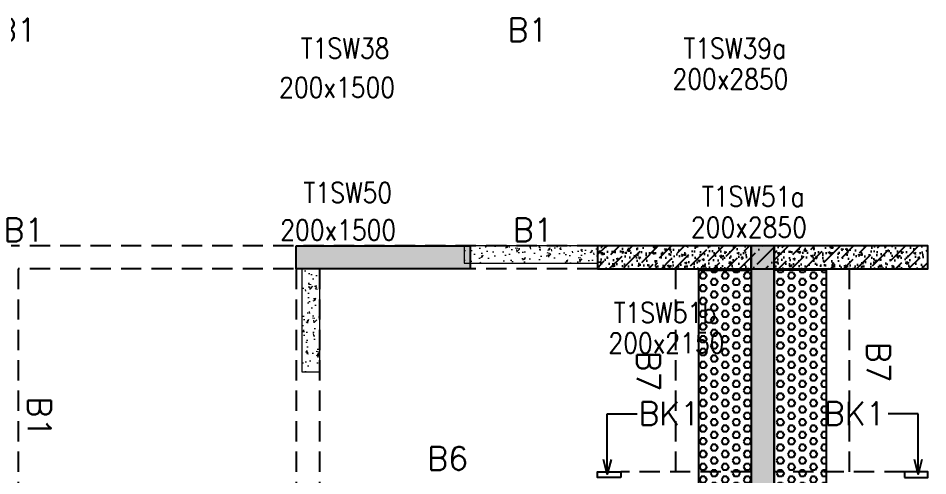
# Model space of a CAD drawing. Header units: millimetres. Extents: x 1078357 to 2594950, y -4969473 to -4636555.
# Drawn here: x 1387176 to 1395026, y -4667744 to -4663797 of the extents above; entities that cross this region are included whole.
import ezdxf

# ---------------------------------------------------------------- set-up
doc = ezdxf.new("R2010")
doc.units = ezdxf.units.MM
doc.linetypes.add('CENTER', pattern=[2, 1.25, -0.25, 0.25, -0.25])
doc.linetypes.add('HIDDEN', pattern=[0.375, 0.25, -0.125])
doc.layers.get('0').update_dxf_attribs({"lineweight": 0})
for name, color, linetype, lineweight in [('A-_ANOTDIMA_D-', 6, 'Continuous', 13), ('COL. NO.', 30, 'Continuous', 25), ('COL. SIZE', 7, 'Continuous', 25), ('RCC UPSTAND', 43, 'Continuous', 30), ('S-NON STR RCC WALL', 8, 'Continuous', 0)]:
    doc.layers.add(name, color=color, linetype=linetype, lineweight=lineweight)
for name, color, linetype in [('B-200x325', 201, 'HIDDEN'), ('B-200x375', 41, 'HIDDEN'), ('B-200x650', 241, 'HIDDEN'), ('BK1-200x650', 241, 'HIDDEN'), ('NON STR. RCC WALL', 6, 'Continuous'), ('S-COLUMN_SHEAR WALL', 1, 'Continuous'), ('SLAB FOLD', 8, 'Continuous'), ('UP TO 3FRS', 1, 'Continuous')]:
    doc.layers.add(name, color=color, linetype=linetype)
doc.styles.add('Roman', font='romans')
doc.styles.add('ROMANS', font='romans.shx', dxfattribs={"width": 0.85})
doc.dimstyles.new('HARESH', dxfattribs={"dimtxt": 150, "dimasz": 75, "dimexe": 0, "dimexo": 0, "dimgap": 25, "dimtad": 1, "dimdec": 0, "dimdsep": 46, "dimtxsty": 'Roman', "dimblk": 'OBLIQUE', "dimcen": 225, "dimdle": 25, "dimclrd": 2, "dimclre": 2, "dimclrt": 7, "dimadec": 8, "dimazin": 1, "dimtfac": 1, "dimtdec": 0, "dimtmove": 0, "dimatfit": 0, "dimfxl": 1, "dimlwd": -1, "dimlwe": -1, "dimarcsym": 0})
pattern_1 = [(180, (261151.654, 209214.5), (-7e-15, -54.99261315), [31.75, -63.5]), (300, (261151.654, 209214.5), (47.625, 27.4963066), [31.75, -63.5]), (240, (261119.904, 209214.5), (47.625, -27.4963066), [31.75, -63.5])]

# ---------------------------------------------------------------- blocks, each defined once
blk = doc.blocks.new('_Oblique')
at = {"color": 0, "linetype": 'ByBlock', "lineweight": -2}
blk.add_line((-0.5, -0.5), (0.5, 0.5), dxfattribs=at)
blk = doc.blocks.new('G$CD63B60BD')
at = {"layer": 'COL. NO.', "linetype": 'Continuous', "style": 'ROMANS', "width": 0.85}
for s, p in [('T1SW38', (33939.5, 8565.4, -320.4)), ('T1SW39a', (37241.6, 8565.4, -320.4)), ('T1SW50', (33962.8, 7320.5, -320.4)), ('T1SW51a', (37400.7, 7287.4, -320.4)), ('T1SW51b', (36639.3, 6284.2, -320.4))]:
    blk.add_text(s, height=175, dxfattribs=at).set_placement(p)
at = {"layer": 'COL. SIZE', "linetype": 'Continuous', "style": 'ROMANS', "width": 0.85}
for s, p in [('200x1500', (33751.9, 8227.7, -320.4)), ('200x2850', (37146.7, 8299.7, -320.4)), ('200x1500', (33761.6, 6997, -320.4)), ('200x2850', (37305.9, 7021.7, -320.4)), ('200x2150', (36593.6, 6022.6, -320.4))]:
    blk.add_text(s, height=175, dxfattribs=at).set_placement(p)

msp = doc.modelspace()

# ---------------------------------------------------------------- hatches: boundary and pattern name
at = {"layer": 'RCC UPSTAND'}
h = msp.add_hatch(dxfattribs=at)
h.set_pattern_fill('AR-CONC', color=8, scale=20, angle=270)
h.set_pattern_definition([(320, (4604097.13, -2129117.09), (-12.550427, -143.4520365), [15, -165]), (265, (4604097.13, -2129117.09), (150.438427, 27.7502667), [12, -132]), (10.4514445, (4604096.08, -2129129.05), (137.887998, -115.7017693), [12.7480384, -140.2284224]), (316.1842, (4604137.13, -2129117.1), (-33.103856, -213.448266), [22.5, -247.5]), (6.6356355, (4604134.37, -2129134.88), (194.82372, -186.932389), [19.122068, -210.342752]), (261.184164, (4604137.13, -2129117.1), (194.82372, -186.932389), [18, -198]), (291, (4604127.13, -2129137.09), (-80.523778, -119.3814104), [15, -165]), (236, (4604127.13, -2129137.09), (145.030009, -48.6630664), [12, -132]), (341.4514447, (4604120.42, -2129147.04), (64.5062306, -168.0444753), [12.748038, -140.2284224]), (307.5, (4604097.125, -2129117.09), (66.57877077, -2.43197106), [0, -130.4, 0, -134, 0, -132.5]), (277.5, (4604097.125, -2129117.09), (78.8823424, -52.6139075), [0, -76.4, 0, -127.4, 0, -50.5]), (237.5, (4604097.125, -2129072.49), (-4.51097435, -106.7644872), [0, -50, 0, -156, 0, -207]), (227.5, (4604097.13, -2129052.49), (20.0209965, -116.6372339), [0, -65, 0, -103.6, 0, -147])])
h.paths.add_polyline_path([(1393501.3, -4665760.3), (1392176.3, -4665760), (1392176.3, -4665959.5), (1393501.3, -4665959.7)])
h = msp.add_hatch(dxfattribs=at)
h.set_pattern_fill('AR-CONC', color=8, scale=20, angle=270)
h.set_pattern_definition([(320, (4605622.13, -2129117.09), (-12.550427, -143.4520365), [15, -165]), (265, (4605622.13, -2129117.09), (150.438427, 27.7502667), [12, -132]), (10.4514445, (4605621.08, -2129129.05), (137.887998, -115.7017693), [12.7480384, -140.2284224]), (316.1842, (4605662.13, -2129117.1), (-33.103856, -213.448266), [22.5, -247.5]), (6.6356355, (4605659.37, -2129134.88), (194.82372, -186.932389), [19.122068, -210.342752]), (261.184164, (4605662.13, -2129117.1), (194.82372, -186.932389), [18, -198]), (291, (4605652.13, -2129137.09), (-80.523778, -119.3814104), [15, -165]), (236, (4605652.13, -2129137.09), (145.030009, -48.6630664), [12, -132]), (341.4514447, (4605645.42, -2129147.04), (64.5062306, -168.0444753), [12.748038, -140.2284224]), (307.5, (4605622.125, -2129117.09), (66.57877077, -2.43197106), [0, -130.4, 0, -134, 0, -132.5]), (277.5, (4605622.125, -2129117.09), (78.8823424, -52.6139075), [0, -76.4, 0, -127.4, 0, -50.5]), (237.5, (4605622.125, -2129072.49), (-4.51097435, -106.7644872), [0, -50, 0, -156, 0, -207]), (227.5, (4605622.13, -2129052.49), (20.0209965, -116.6372339), [0, -65, 0, -103.6, 0, -147])])
h.paths.add_polyline_path([(1395026.3, -4665760.3), (1393701.3, -4665760), (1393701.3, -4665959.5), (1395026.3, -4665959.7)])
at = {"layer": 'S-COLUMN_SHEAR WALL', "lineweight": 25}
h = msp.add_hatch(color=1, dxfattribs=at)
h.dxf.hatch_style = 1
h.paths.add_polyline_path([(1389576.3, -4665759.7), (1391076.3, -4665759.7), (1391076.3, -4665959.7), (1389576.3, -4665959.7)])
h = msp.add_hatch(color=1, dxfattribs=at)
h.dxf.hatch_style = 1
h.paths.add_polyline_path([(1393501.3, -4667909.7), (1393701.3, -4667909.7), (1393701.3, -4665759.7), (1393501.3, -4665759.7)])
at = {"layer": 'S-NON STR RCC WALL'}
h = msp.add_hatch(dxfattribs=at)
h.set_pattern_fill('AR-CONC', color=256)
h.set_pattern_definition([(50, (-4983719.23, 23434810.46), (182.184669, -15.9390855), [19.05, -209.55]), (355, (-4983719.23, 23434810.46), (-35.2434214, 191.0568452), [15.24, -167.6405842]), (100.4514447, (-4983704.05, 23434809.13), (146.9412471, 175.1177519), [16.1900088, -178.0902446]), (46.1842, (-4983719.23, 23434861.26), (271.0790409, -42.042328), [28.575, -314.325]), (96.6355576, (-4983696.64, 23434857.75), (237.404134, 247.4261246), [24.2850231, -267.1356082]), (351.1841512, (-4983719.23, 23434861.26), (237.404134, 247.4261246), [22.859967, -251.459732]), (21, (-4983693.83, 23434848.56), (151.6143913, -102.2651982), [19.05, -209.55]), (326, (-4983693.83, 23434848.56), (61.8020283, 184.1879661), [15.24, -167.64]), (71.451445, (-4983681.2, 23434840.03), (213.4164193, 81.9227689), [16.1900088, -178.0899376]), (37.5, (-4983719.23, 23434810.456), (3.08860325, 84.55503887), [0, -165.608, 0, -170.18, 0, -168.275]), (7.5, (-4983719.23, 23434810.46), (66.8196625, 100.18057482), [0, -97.028, 0, -161.798, 0, -64.135]), (327.5, (-4983775.87, 23434810.456), (135.59059517, -5.728744), [0, -63.5, 0, -198.12, 0, -262.89]), (317.5, (-4983801.27, 23434810.46), (148.1291814, 25.42649103), [0, -82.55, 0, -131.572, 0, -186.69])])
h.paths.add_polyline_path([(1392176.5, -4665759.6), (1391026.5, -4665759.7), (1391026.5, -4665909.7), (1392176.5, -4665909.7)])
h = msp.add_hatch(dxfattribs=at)
h.set_pattern_fill('AR-CONC', color=256, angle=180)
h.set_pattern_definition([(50, (-6061908.69, 28115539.61), (182.184669, -15.93908554), [19.05, -209.55]), (355, (-6061908.7, 28115539.61), (-35.2434214, 191.0568452), [15.24, -167.6405842]), (100.4514447, (-6061893.51, 28115538.29), (146.9412471, 175.1177519), [16.1900088, -178.0902446]), (46.1842, (-6061908.7, 28115590.41), (271.0790409, -42.042328), [28.575, -314.325]), (96.6355576, (-6061886.1, 28115586.9), (237.404134, 247.4261246), [24.2850231, -267.1356082]), (351.1841512, (-6061908.7, 28115590.41), (237.404134, 247.4261246), [22.859967, -251.459732]), (21, (-6061883.29, 28115577.71), (151.6143913, -102.2651982), [19.05, -209.55]), (326, (-6061883.3, 28115577.71), (61.8020283, 184.1879661), [15.24, -167.64]), (71.451445, (-6061870.66, 28115569.2), (213.4164193, 81.9227689), [16.1900088, -178.0899376]), (37.5, (-6061908.69, 28115539.614), (3.08860325, 84.55503887), [0, -165.608, 0, -170.18, 0, -168.275]), (7.5, (-6061908.69, 28115539.61), (66.8196625, 100.18057482), [0, -97.028, 0, -161.798, 0, -64.135]), (327.5, (-6061965.334, 28115539.614), (135.59059517, -5.72874399), [0, -63.5, 0, -198.12, 0, -262.89]), (317.5, (-6061990.73, 28115539.61), (148.1291814, 25.42649103), [0, -82.55, 0, -131.572, 0, -186.69])])
h.paths.add_polyline_path([(1389626.5, -4665959.7), (1389776.5, -4665959.7), (1389776.5, -4666849.6), (1389626.5, -4666849.6)])
at = {"layer": 'SLAB FOLD', "ltscale": 1000}
h = msp.add_hatch(dxfattribs=at)
h.set_pattern_fill('HEX', color=8, scale=10, angle=180)
h.set_pattern_definition(pattern_1)
h.paths.add_polyline_path([(1393501.4, -4665970.3), (1393051.4, -4665970.3), (1393051.4, -4667909.6), (1393501.4, -4667909.6)])
h = msp.add_hatch(dxfattribs=at)
h.set_pattern_fill('HEX', color=8, scale=10, angle=180)
h.set_pattern_definition(pattern_1)
h.paths.add_polyline_path([(1393701.7, -4665970.3), (1394151.7, -4665970.3), (1394151.7, -4667909.6), (1393701.7, -4667909.6)])
at = {"layer": 'UP TO 3FRS', "lineweight": 25}
h = msp.add_hatch(dxfattribs=at)
h.set_pattern_fill('ANSI36', color=8, scale=25)
h.set_pattern_definition([(45, (2292070.08, -9350090.68), (42.0949506, 154.3481521), [198.4375, -39.6875, 0, -39.6875])])
h.paths.add_polyline_path([(1392176.3, -4665959.7), (1395026.3, -4665959.7), (1395026.3, -4665759.7), (1392176.3, -4665759.7)])

# ---------------------------------------------------------------- linework, layer by layer
at = {"color": 2, "linetype": 'CENTER', "ltscale": 700, "elevation": 0}
msp.add_lwpolyline([(1393501.3, -4667909.6), (1393701.3, -4667909.6), (1393701.3, -4665959.6), (1393501.3, -4665959.6)], close=True, dxfattribs=at)
at = {"layer": 'B-200x375', "ltscale": 700}
for p, q in [((1392851.2, -4667709.8, 0), (1392851.2, -4665959.8, 0)), ((1394351.5, -4667709.8, 0), (1394351.5, -4665959.8, 0))]:
    msp.add_line(p, q, dxfattribs=at)
at = {"layer": 'B-200x375', "linetype": 'Continuous', "ltscale": 700}
for p, q in [((1393051.2, -4667709.8, 0), (1393051.2, -4665970.5, 0)), ((1394151.5, -4667709.8, 0), (1394151.5, -4665970.4, 0))]:
    msp.add_line(p, q, dxfattribs=at)
at = {"layer": 'B-200x650', "linetype": 'HIDDEN', "ltscale": 700}
for p, q in [((1392176.5, -4665759.7, 0), (1381319.8, -4665759.7, 0)), ((1392176.5, -4665959.7, 0), (1387176.5, -4665959.7, 0)), ((1387176.5, -4665959.7, 0), (1387176.5, -4668209.7, 0)), ((1389576.5, -4665959.7, 0), (1389576.5, -4672409.6, 0)), ((1389776.5, -4665959.7, 0), (1389776.5, -4672409.6, 0)), ((1393501.5, -4667709.7, 0), (1392376.5, -4667709.7, 0)), ((1394826.5, -4667709.7, 0), (1393701.5, -4667709.7, 0))]:
    msp.add_line(p, q, dxfattribs=at)
at = {"layer": 'BK1-200x650', "linetype": 'Continuous', "ltscale": 700, "elevation": 0}
for points in [[(1392376.5, -4667759.7), (1392176.5, -4667759.7), (1392176.5, -4667709.6), (1392376.5, -4667709.6)], [(1394826.5, -4667759.7), (1395026.5, -4667759.7), (1395026.5, -4667709.6), (1394826.5, -4667709.6)]]:
    msp.add_lwpolyline(points, close=True, dxfattribs=at)
at = {"layer": 'NON STR. RCC WALL', "elevation": 0}
for points in [[(1393501.3, -4665760.3), (1392176.3, -4665760), (1392176.3, -4665959.5), (1393501.3, -4665959.7)], [(1395026.3, -4665760.3), (1393701.3, -4665760), (1393701.3, -4665959.5), (1395026.3, -4665959.7)]]:
    msp.add_lwpolyline(points, close=True, dxfattribs=at)
at = {"layer": 'S-COLUMN_SHEAR WALL', "color": 1, "lineweight": 25, "elevation": 0}
for points in [[(1389576.3, -4665759.7), (1391076.3, -4665759.7), (1391076.3, -4665959.7), (1389576.3, -4665959.7)], [(1393501.3, -4667909.7), (1393701.3, -4667909.7), (1393701.3, -4665759.7), (1393501.3, -4665759.7)]]:
    msp.add_lwpolyline(points, close=True, dxfattribs=at)
at = {"layer": 'S-NON STR RCC WALL', "ltscale": 700, "elevation": 0}
for points in [[(1392176.5, -4665759.6), (1391026.5, -4665759.7), (1391026.5, -4665909.7), (1392176.5, -4665909.7)], [(1389626.5, -4665959.7), (1389776.5, -4665959.7), (1389776.5, -4666849.6), (1389626.5, -4666849.6)]]:
    msp.add_lwpolyline(points, close=True, dxfattribs=at)
at = {"layer": 'SLAB FOLD', "color": 8, "ltscale": 1000, "elevation": 0}
for points in [[(1393051.2, -4665970.3), (1393501.2, -4665970.3), (1393501.2, -4667909.6), (1393051.2, -4667909.6)], [(1394151.5, -4665970.3), (1393701.4, -4665970.3), (1393701.4, -4667909.6), (1394151.5, -4667909.6)]]:
    msp.add_lwpolyline(points, close=True, dxfattribs=at)
at = {"layer": 'UP TO 3FRS', "color": 4, "lineweight": 25, "elevation": 0}
msp.add_lwpolyline([(1392176.3, -4665959.7), (1395026.3, -4665959.7), (1395026.3, -4665759.7), (1392176.3, -4665759.7)], close=True, dxfattribs=at)

# ---------------------------------------------------------------- block references
at = {"layer": 'A-_ANOTDIMA_D-', "color": 2, "ltscale": 700}
msp.add_blockref('G$CD63B60BD', (1355676.2, -4672709.7, 0), dxfattribs=at)

# ---------------------------------------------------------------- texts
at = {"layer": 'B-200x325', "linetype": 'Continuous', "ltscale": 700, "style": 'ROMANS'}
msp.add_text('B6', height=200, rotation=359.99945, dxfattribs=at).set_placement((1390706.8, -4667694.5, -2.7))
at = {"layer": 'B-200x375', "linetype": 'Continuous', "ltscale": 700, "style": 'ROMANS'}
for p in [(1394500.5, -4666589.1, -2.7), (1392516.4, -4666665.5, -2.7)]:
    msp.add_text('B7', height=200, rotation=269.99906, dxfattribs=at).set_placement(p)
at = {"layer": 'B-200x650', "linetype": 'HIDDEN', "ltscale": 500, "style": 'ROMANS'}
for rotation, p in [(359.99906, (1386984, -4663996.8, -2.7)), (359.99906, (1391399.3, -4663996.9, -2.7)), (0.00094, (1387050.9, -4665722.5, -2.7)), (0.00094, (1391444.9, -4665722.5, -2.7)), (269.99906, (1387259.6, -4667061.6, -2.7))]:
    msp.add_text('B1', height=200, rotation=rotation, dxfattribs=at).set_placement(p)
at = {"layer": 'BK1-200x650', "linetype": 'Continuous', "ltscale": 700, "style": 'ROMANS'}
for rotation, p in [(0.00094, (1392529.6, -4667307.1, -2.7)), (359.99906, (1394130.6, -4667307.1, -2.7))]:
    msp.add_text('BK1', height=200, rotation=rotation, dxfattribs=at).set_placement(p)

# ---------------------------------------------------------------- leaders
at = {"layer": 'BK1-200x650', "linetype": 'Continuous', "ltscale": 700}
for points in [[(1392260, -4667729.4, 0), (1392260, -4667209.3, 0), (1392518.9, -4667209.3, 0)], [(1394943, -4667729.4, 0), (1394943, -4667209.3, 0), (1394684.2, -4667209.3, 0)]]:
    msp.add_leader(points, dimstyle='HARESH', override={"dimasz": 125, "dimgap": 25, "dimtad": 0, "dimldrblk": 'Open30'}, dxfattribs=at)

doc.saveas('drawing.dxf')
